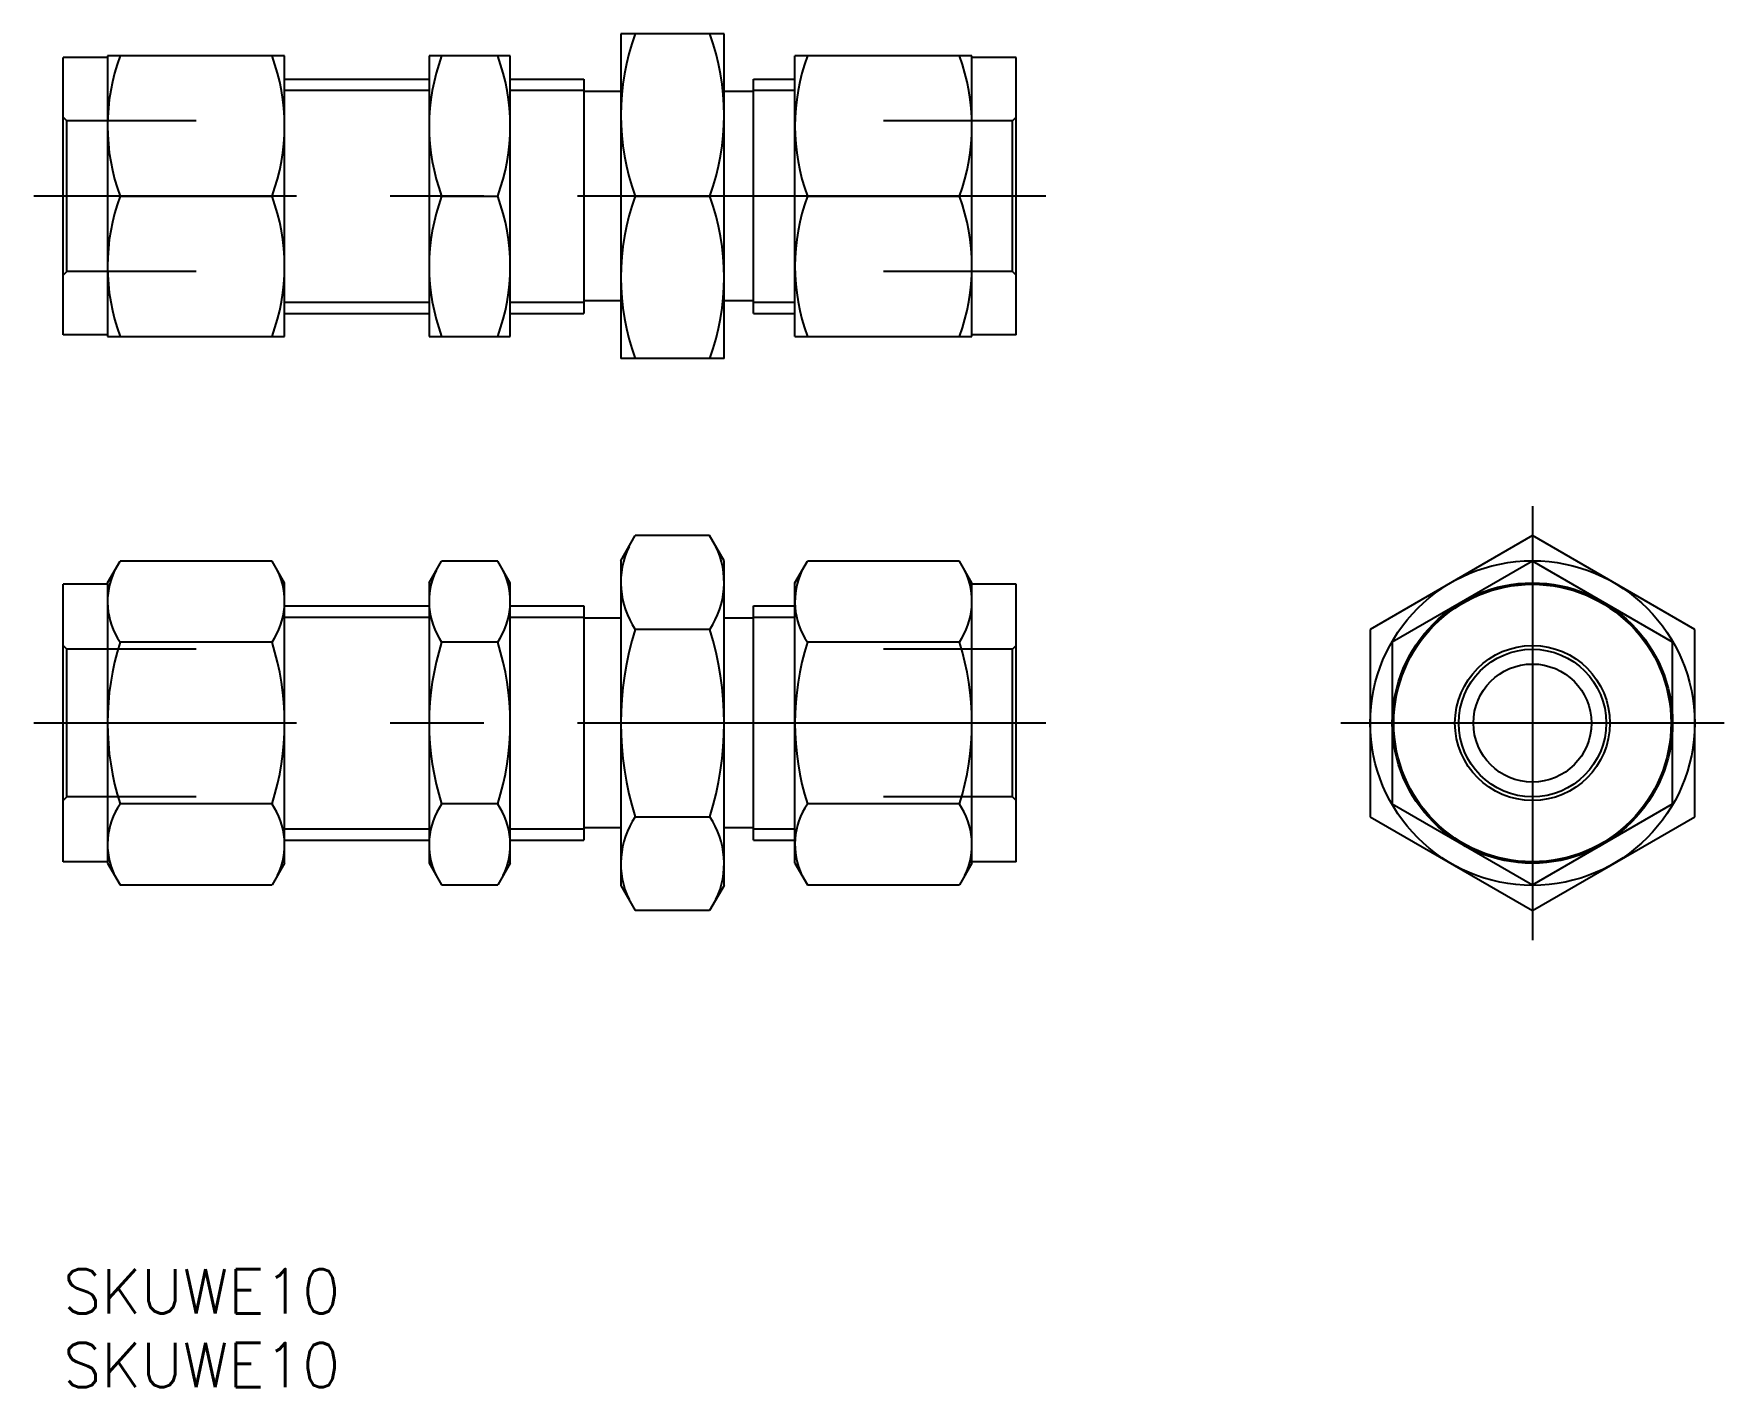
# Model space of a CAD drawing. Extents: x -2 to 113, y 0 to 92.
import ezdxf

# ---------------------------------------------------------------- set-up
doc = ezdxf.new("R2010")
doc.units = 0
doc.linetypes.add('CENTER', pattern=[50.8, 31.75, -6.35, 6.35, -6.35])
doc.linetypes.add('DASHED', pattern=[19.05, 12.7, -6.35])
doc.layers.get('0').update_dxf_attribs({"linetype": 'CONTINUOUS'})
doc.layers.add('CENTER', color=1, linetype='CENTER')
doc.styles.get("Standard").update_dxf_attribs({"font": 'txt.shx', "height": 3, "bigfont": 'bigfont.shx'})

msp = doc.modelspace()

# ---------------------------------------------------------------- linework, layer by layer
at = {"color": 7, "linetype": 'CONTINUOUS'}
for p, q in [((37.8, 91.7), (37.8, 69.7)), ((44.8, 91.7), (37.8, 91.7)), ((44.8, 69.7), (44.8, 91.7)), ((0, 71.3), (0, 90.1)), ((3, 90.1), (0, 90.1)), ((3, 90.2), (3, 71.2)), ((15, 90.2), (3, 90.2)), ((15, 71.2), (15, 90.2)), ((24.8, 90.2), (24.8, 71.2)), ((30.3, 90.2), (24.8, 90.2)), ((30.3, 71.2), (30.3, 90.2)), ((49.6, 71.2), (49.6, 90.2)), ((61.6, 90.2), (49.6, 90.2)), ((61.6, 71.2), (61.6, 90.2)), ((64.6, 90.1), (61.6, 90.1)), ((64.6, 71.3), (64.6, 90.1)), ((15, 88.64), (24.8, 88.64)), ((30.3, 88.64), (35.3, 88.64)), ((35.3, 88.64), (35.3, 72.76)), ((46.8, 72.76), (46.8, 88.64)), ((46.8, 88.64), (49.6, 88.64)), ((37.8, 87.8), (35.3, 87.8)), ((46.8, 87.8), (44.8, 87.8)), ((3.85, 80.7), (14.15, 80.7)), ((25.65, 80.7), (29.45, 80.7)), ((38.78, 80.7), (43.82, 80.7)), ((50.45, 80.7), (60.75, 80.7)), ((37.8, 73.6), (35.3, 73.6)), ((46.8, 73.6), (44.8, 73.6)), ((15, 72.76), (24.8, 72.76)), ((30.3, 72.76), (35.3, 72.76)), ((46.8, 72.76), (49.6, 72.76)), ((3, 71.3), (0, 71.3)), ((3, 71.2), (15, 71.2)), ((24.8, 71.2), (30.3, 71.2)), ((49.6, 71.2), (61.6, 71.2)), ((64.6, 71.3), (61.6, 71.3)), ((44.8, 69.7), (37.8, 69.7)), ((37.8, 56), (38.78, 57.7)), ((43.82, 57.7), (38.78, 57.7)), ((44.8, 56), (43.82, 57.7)), ((99.6, 57.7), (88.6, 51.35)), ((110.6, 51.35), (99.6, 57.7)), ((3, 54.5), (3.85, 55.97)), ((14.15, 55.97), (3.85, 55.97)), ((15, 54.5), (14.15, 55.97)), ((24.8, 54.5), (25.65, 55.97)), ((29.45, 55.97), (25.65, 55.97)), ((30.3, 54.5), (29.45, 55.97)), ((37.8, 56), (37.8, 34)), ((44.8, 34), (44.8, 56)), ((49.6, 54.5), (50.45, 55.97)), ((60.75, 55.97), (50.45, 55.97)), ((61.6, 54.5), (60.75, 55.97)), ((99.6, 55.97), (90.1, 50.48)), ((109.1, 50.48), (99.6, 55.97)), ((0, 35.6), (0, 54.4)), ((3, 54.4), (0, 54.4)), ((3, 54.5), (3, 35.5)), ((15, 35.5), (15, 54.5)), ((24.8, 54.5), (24.8, 35.5)), ((30.3, 35.5), (30.3, 54.5)), ((49.6, 35.5), (49.6, 54.5)), ((61.6, 35.5), (61.6, 54.5)), ((64.6, 54.4), (61.6, 54.4)), ((64.6, 35.6), (64.6, 54.4)), ((15, 52.94), (24.8, 52.94)), ((30.3, 52.94), (35.3, 52.94)), ((35.3, 52.94), (35.3, 37.06)), ((46.8, 37.06), (46.8, 52.94)), ((46.8, 52.94), (49.6, 52.94)), ((37.8, 52.1), (35.3, 52.1)), ((46.8, 52.1), (44.8, 52.1)), ((14.15, 50.48), (3.85, 50.48)), ((29.45, 50.48), (25.65, 50.48)), ((43.82, 51.35), (38.78, 51.35)), ((60.75, 50.48), (50.45, 50.48)), ((88.6, 51.35), (88.6, 38.65)), ((90.1, 50.48), (90.1, 39.52)), ((109.1, 39.52), (109.1, 50.48)), ((110.6, 38.65), (110.6, 51.35)), ((14.15, 39.52), (3.85, 39.52)), ((29.45, 39.52), (25.65, 39.52)), ((60.75, 39.52), (50.45, 39.52)), ((90.1, 39.52), (99.6, 34.03)), ((99.6, 34.03), (109.1, 39.52)), ((37.8, 37.9), (35.3, 37.9)), ((38.78, 38.65), (43.82, 38.65)), ((46.8, 37.9), (44.8, 37.9)), ((88.6, 38.65), (99.6, 32.3)), ((99.6, 32.3), (110.6, 38.65)), ((15, 37.06), (24.8, 37.06)), ((30.3, 37.06), (35.3, 37.06)), ((46.8, 37.06), (49.6, 37.06)), ((3, 35.6), (0, 35.6)), ((64.6, 35.6), (61.6, 35.6)), ((3, 35.5), (3.85, 34.03)), ((15, 35.5), (14.15, 34.03)), ((24.8, 35.5), (25.65, 34.03)), ((30.3, 35.5), (29.45, 34.03)), ((49.6, 35.5), (50.45, 34.03)), ((61.6, 35.5), (60.75, 34.03)), ((3.85, 34.03), (14.15, 34.03)), ((25.65, 34.03), (29.45, 34.03)), ((37.8, 34), (38.78, 32.3)), ((44.8, 34), (43.82, 32.3)), ((50.45, 34.03), (60.75, 34.03)), ((43.82, 32.3), (38.78, 32.3))]:
    msp.add_line(p, q, dxfattribs=at)
at = {"color": 3, "linetype": 'CONTINUOUS'}
for p, q in [((15, 87.88), (24.8, 87.88)), ((30.3, 87.88), (35.3, 87.88)), ((46.8, 87.88), (49.6, 87.88)), ((15, 73.53), (24.8, 73.53)), ((30.3, 73.53), (35.3, 73.53)), ((46.8, 73.53), (49.6, 73.53)), ((15, 52.17), (24.8, 52.17)), ((30.3, 52.17), (35.3, 52.17)), ((46.8, 52.17), (49.6, 52.17)), ((15, 37.83), (24.8, 37.83)), ((30.3, 37.83), (35.3, 37.83)), ((46.8, 37.83), (49.6, 37.83))]:
    msp.add_line(p, q, dxfattribs=at)
at = {"color": 3, "linetype": 'DASHED'}
for p, q in [((0.25, 85.8), (0, 86.05)), ((64.35, 85.8), (64.6, 86.05)), ((9, 85.8), (0.25, 85.8)), ((0.25, 75.6), (0.25, 85.8)), ((64.35, 85.8), (55.6, 85.8)), ((64.35, 75.6), (64.35, 85.8)), ((0.25, 75.6), (0, 75.35)), ((9, 75.6), (0.25, 75.6)), ((64.35, 75.6), (55.6, 75.6)), ((64.35, 75.6), (64.6, 75.35)), ((0.25, 50), (0, 50.25)), ((9, 50), (0.25, 50)), ((0.25, 40), (0.25, 50)), ((64.35, 50), (55.6, 50)), ((64.35, 50), (64.6, 50.25)), ((64.35, 40), (64.35, 50)), ((0.25, 40), (0, 39.75)), ((9, 40), (0.25, 40)), ((64.35, 40), (55.6, 40)), ((64.35, 40), (64.6, 39.75))]:
    msp.add_line(p, q, dxfattribs=at)
at = {"color": 7, "linetype": 'CONTINUOUS'}
for radius in [11, 9.5, 9.4, 5.25, 5, 4]:
    msp.add_circle((99.6, 45), radius, dxfattribs=at)
for centre, radius, start, end in [((53.76, 86.2), 15.96, 159.8471, 200.1529), ((28.84, 86.2), 15.96, 339.8471, 20.1529), ((16.72, 85.45), 13.72, 159.7438, 200.2562), ((1.28, 85.45), 13.72, 339.7438, 20.2562), ((38.52, 85.45), 13.72, 159.7438, 200.2562), ((16.58, 85.45), 13.72, 339.7438, 20.2562), ((63.32, 85.45), 13.72, 159.7438, 200.2562), ((47.88, 85.45), 13.72, 339.7438, 20.2562), ((16.72, 75.95), 13.72, 159.7438, 200.2562), ((1.28, 75.95), 13.72, 339.7438, 20.2562), ((38.52, 75.95), 13.72, 159.7438, 200.2562), ((16.58, 75.95), 13.72, 339.7438, 20.2562), ((53.76, 75.2), 15.96, 159.8471, 200.1529), ((28.84, 75.2), 15.96, 339.8471, 20.1529), ((63.32, 75.95), 13.72, 159.7438, 200.2562), ((47.88, 75.95), 13.72, 339.7438, 20.2562), ((43.43, 54.52), 5.63, 154.2608, 214.2608), ((39.17, 54.52), 5.63, 325.7392, 25.7392), ((7.86, 53.23), 4.86, 154.3842, 214.3842), ((10.14, 53.23), 4.86, 325.6158, 25.6158), ((29.66, 53.23), 4.86, 154.3842, 214.3842), ((25.44, 53.23), 4.86, 325.6158, 25.6158), ((54.46, 53.23), 4.86, 154.3842, 214.3842), ((56.74, 53.23), 4.86, 325.6158, 25.6158), ((21.15, 45), 18.15, 162.412, 197.588), ((-3.15, 45), 18.15, 342.412, 17.588), ((42.95, 45), 18.15, 162.412, 197.588), ((12.15, 45), 18.15, 342.412, 17.588), ((58.92, 45), 21.12, 162.5022, 197.4978), ((23.68, 45), 21.12, 342.5022, 17.4978), ((67.75, 45), 18.15, 162.412, 197.588), ((43.45, 45), 18.15, 342.412, 17.588), ((7.86, 36.77), 4.86, 145.6158, 205.6158), ((10.14, 36.77), 4.86, 334.3842, 34.3842), ((29.66, 36.77), 4.86, 145.6158, 205.6158), ((25.44, 36.77), 4.86, 334.3842, 34.3842), ((54.46, 36.77), 4.86, 145.6158, 205.6158), ((56.74, 36.77), 4.86, 334.3842, 34.3842), ((43.43, 35.48), 5.63, 145.7392, 205.7392), ((39.17, 35.48), 5.63, 334.2608, 34.2608)]:
    msp.add_arc(centre, radius, start, end, dxfattribs=at)
at = {"layer": 'CENTER', "color": 1, "linetype": 'CENTER'}
for p, q in [((66.6, 80.7), (-2, 80.7)), ((99.6, 59.7), (99.6, 30.3)), ((66.6, 45), (-2, 45)), ((112.6, 45), (86.6, 45))]:
    msp.add_line(p, q, dxfattribs=at)

# ---------------------------------------------------------------- texts
at = {"color": 7, "linetype": 'CONTINUOUS'}
for p in [(0, 5), (0, 0)]:
    msp.add_text('SKUWE10', height=3, dxfattribs=at).set_placement(p)

doc.saveas('drawing.dxf')
